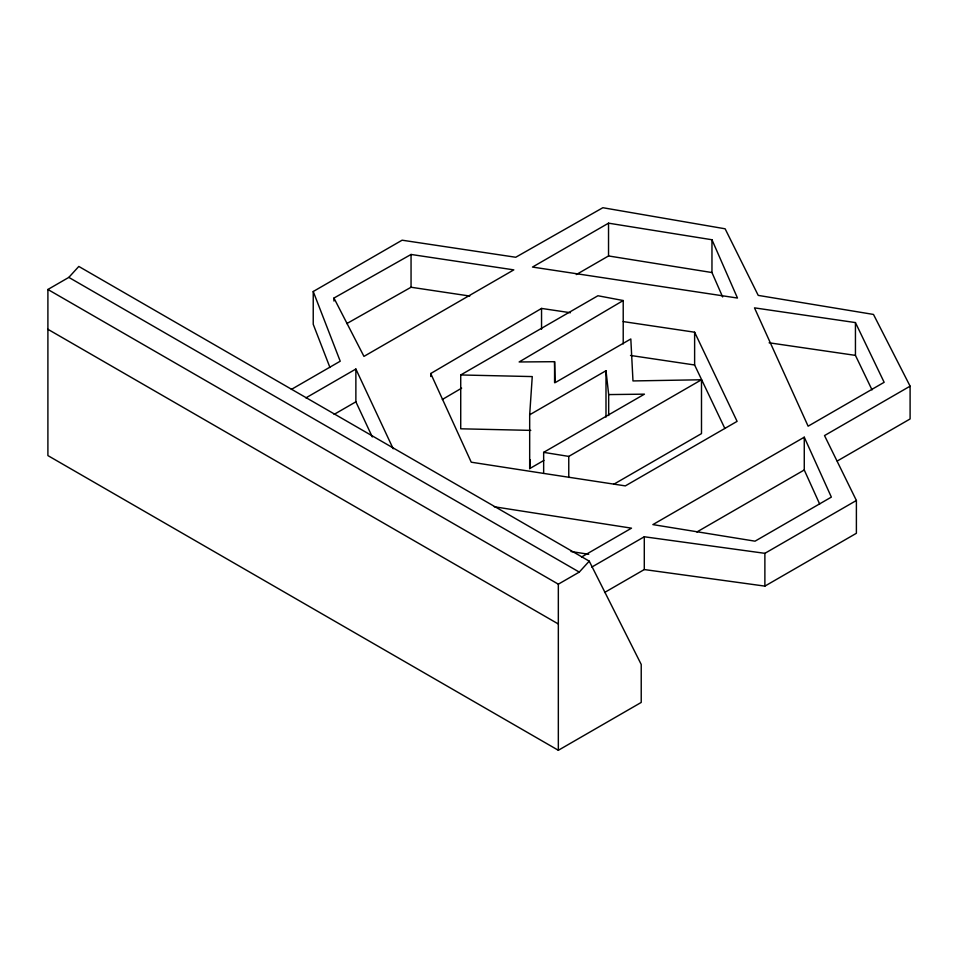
<?xml version="1.0" encoding="UTF-8"?>
<svg xmlns="http://www.w3.org/2000/svg" width="958" height="958" viewBox="0 0 958 958"><rect width="100%" height="100%" fill="white"/><g stroke="black" fill="none" stroke-linecap="round" stroke-linejoin="round"><path stroke-width="1.44" d="M543.904 460.403L529.678 468.618L529.678 414.778L532.253 376.578L460.726 374.961L460.726 428.801L530.768 430.381M529.678 468.618L530.277 459.804M68.832 277.389L78.807 266.444L589.242 561.149L641.225 664.457L641.225 702.43L558.334 750.282L47.9 455.589L47.9 289.484L68.832 277.389L579.279 572.094L589.242 561.149M623.215 343.946L623.215 300.537L519.14 361.968L554.574 361.693L555.065 382.697L630.819 338.964L632.975 380.937L701.495 379.763L701.495 433.603L613.862 484.197M430.729 376.506L430.729 373.524L541.545 308.428L570.453 312.727M442.321 399.498L461.648 388.146M329.959 367.513L313.23 324.295L313.23 291.507L402.109 240.195L515.739 257.259L602.857 207.718L725.122 228.794L758.221 295.387L873.48 314.44L910.1 386.17L910.1 418.957L837.28 461.002M291.352 389.427L340.222 361.214L313.23 291.507M305.913 397.881L355.873 369.034L393.187 448.763M608.534 223.166L532.492 267.066L737.48 298.046L711.962 239.751L608.534 223.166L608.534 255.954L576.309 274.563M334.103 414.395L355.873 401.821L355.873 369.034M460.726 374.961L597.924 295.747L623.215 300.537M529.678 414.778L605.995 370.722L608.677 394.588L608.677 415.533M623.215 321.589L694.622 332.21L737.097 421.364L625.346 485.886L543.653 473.408L543.653 452.356L644.447 394.157L608.677 394.588M543.653 452.356L568.765 456.403L701.495 379.763M581.542 557.017L631.502 528.169L494.292 506.77M804.265 437.195L652.877 524.601L755.036 541.174L831.352 497.106L804.265 437.195L804.265 469.983L819.653 504.028M47.9 289.484L558.334 584.176L579.279 572.094M591.793 567.076L644.291 536.767L764.879 553.329L856.392 500.483L824.515 435.579L910.1 386.17M696.873 531.989L804.265 469.983M604.594 592.475L644.291 569.555L764.879 586.116L856.392 533.283L856.392 500.483M333.947 298.058L411.054 254.457L513.811 269.869L363.956 356.388L333.947 298.058L333.947 301.04M346.796 323.588L411.054 287.244L469.779 296.046M855.446 322.583L754.485 307.865L808.121 426.19L884.15 382.302L855.446 322.583L855.446 355.382L872.031 389.882M769.118 342.796L855.446 355.382M630.496 355.454L694.622 364.998L724.871 428.489M543.653 473.408L471.24 462.199L430.729 373.524M571.016 551.521L588.715 554.287M608.534 255.954L711.962 272.539L722.643 296.944M47.9 329.289L558.334 623.981M355.873 401.821L372.315 436.956M764.879 553.329L764.879 586.116M711.962 239.751L711.962 272.539M694.622 332.21L694.622 364.998M644.291 536.767L644.291 569.555M605.995 370.722L605.995 417.077M568.765 456.403L568.765 477.455M558.334 584.176L558.334 750.282M554.574 361.693L554.574 382.625M541.545 308.428L541.545 329.301M411.054 254.457L411.054 287.244"/></g></svg>
